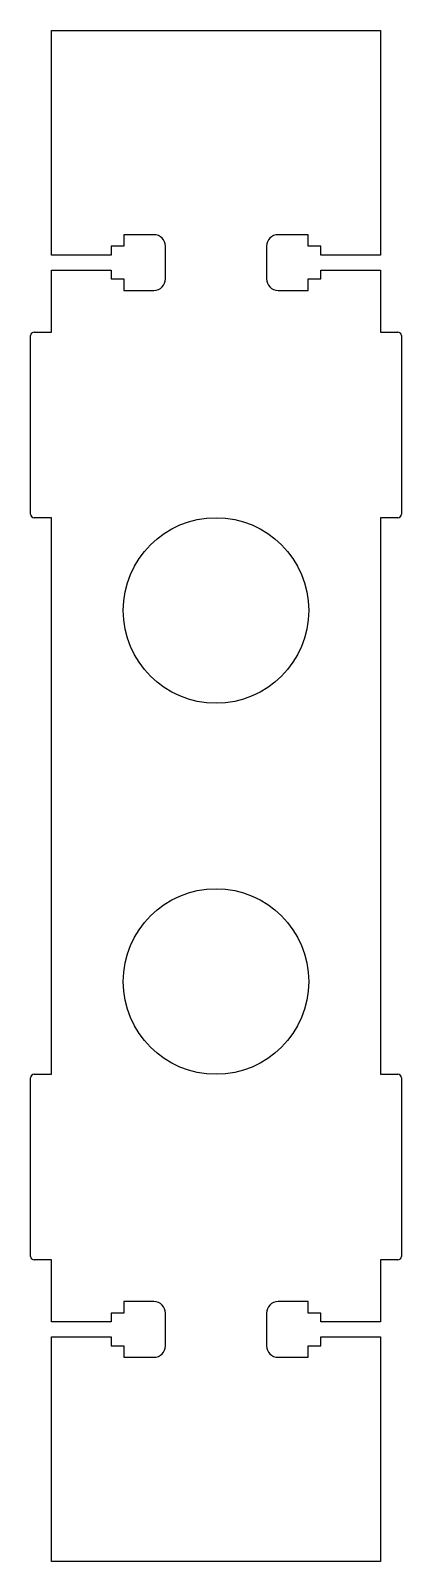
# Model space of a CAD drawing. Extents: x 0 to 160, y 0 to 660.
import ezdxf

# ---------------------------------------------------------------- set-up
doc = ezdxf.new("R2010")
doc.units = 0
doc.layers.add('Shape2DView', color=7, linetype='CONTINUOUS')

msp = doc.modelspace()

# ---------------------------------------------------------------- linework, layer by layer
at = {"layer": 'Shape2DView'}
for p, q in [((9, 660), (151, 660)), ((9, 563.225), (9, 660)), ((151, 660), (151, 563.225)), ((40.2125, 572), (40.2125, 567)), ((53.2125, 572), (40.2125, 572)), ((119.787, 572), (106.787, 572)), ((119.787, 567), (119.787, 572)), ((34.7125, 563.225), (9, 563.225)), ((34.7125, 567), (34.7125, 563.225)), ((40.2125, 567), (34.7125, 567)), ((58.2125, 553), (58.2125, 567)), ((101.787, 567), (101.787, 553)), ((125.287, 567), (119.787, 567)), ((125.287, 563.225), (125.287, 567)), ((151, 563.225), (125.287, 563.225)), ((9, 530), (9, 556.775)), ((9, 556.775), (34.7125, 556.775)), ((34.7125, 556.775), (34.7125, 553)), ((125.287, 556.775), (151, 556.775)), ((125.287, 553), (125.287, 556.775)), ((151, 556.775), (151, 530)), ((34.7125, 553), (40.2125, 553)), ((40.2125, 553), (40.2125, 548)), ((40.2125, 548), (53.2125, 548)), ((106.787, 548), (119.787, 548)), ((119.787, 553), (125.287, 553)), ((119.787, 548), (119.787, 553)), ((0, 451.5), (0, 528.5)), ((1.5, 530), (9, 530)), ((151, 530), (158.5, 530)), ((160, 528.5), (160, 451.5)), ((9, 450), (1.5, 450)), ((9, 210), (9, 450)), ((151, 450), (151, 210)), ((158.5, 450), (151, 450)), ((0, 131.5), (0, 208.5)), ((1.5, 210), (9, 210)), ((151, 210), (158.5, 210)), ((160, 208.5), (160, 131.5)), ((9, 130), (1.5, 130)), ((9, 103.225), (9, 130)), ((151, 130), (151, 103.225)), ((158.5, 130), (151, 130)), ((34.7125, 107), (34.7125, 103.225)), ((40.2125, 107), (34.7125, 107)), ((40.2125, 112), (40.2125, 107)), ((53.2125, 112), (40.2125, 112)), ((58.2125, 93), (58.2125, 107)), ((101.787, 107), (101.787, 93)), ((119.787, 112), (106.787, 112)), ((119.787, 107), (119.787, 112)), ((125.287, 107), (119.787, 107)), ((125.287, 103.225), (125.287, 107)), ((34.7125, 103.225), (9, 103.225)), ((151, 103.225), (125.287, 103.225)), ((9, 96.775), (34.7125, 96.775)), ((9, 0), (9, 96.775)), ((34.7125, 96.775), (34.7125, 93)), ((34.7125, 93), (40.2125, 93)), ((40.2125, 93), (40.2125, 88)), ((119.787, 93), (125.287, 93)), ((119.787, 88), (119.787, 93)), ((125.287, 96.775), (151, 96.775)), ((125.287, 93), (125.287, 96.775)), ((151, 96.775), (151, 0)), ((40.2125, 88), (53.2125, 88)), ((106.787, 88), (119.787, 88)), ((151, 0), (9, 0))]:
    msp.add_line(p, q, dxfattribs=at)
for centre in [(80, 410), (80, 250)]:
    msp.add_circle(centre, 40, dxfattribs=at)
for centre, radius, start, end in [((53.2125, 567), 5, 0, 90), ((106.787, 567), 5, 90, 180), ((53.2125, 553), 5, -90, 0), ((106.787, 553), 5, 180, -90), ((1.5, 528.5), 1.5, 90, 180), ((158.5, 528.5), 1.5, 0, 90), ((1.5, 451.5), 1.5, 180, -90), ((158.5, 451.5), 1.5, -90, 0), ((1.5, 208.5), 1.5, 90, 180), ((158.5, 208.5), 1.5, 0, 90), ((1.5, 131.5), 1.5, 180, -90), ((158.5, 131.5), 1.5, -90, 0), ((53.2125, 107), 5, 0, 90), ((106.787, 107), 5, 90, 180), ((53.2125, 93), 5, -90, 0), ((106.787, 93), 5, 180, -90)]:
    msp.add_arc(centre, radius, start, end, dxfattribs=at)

doc.saveas('drawing.dxf')
